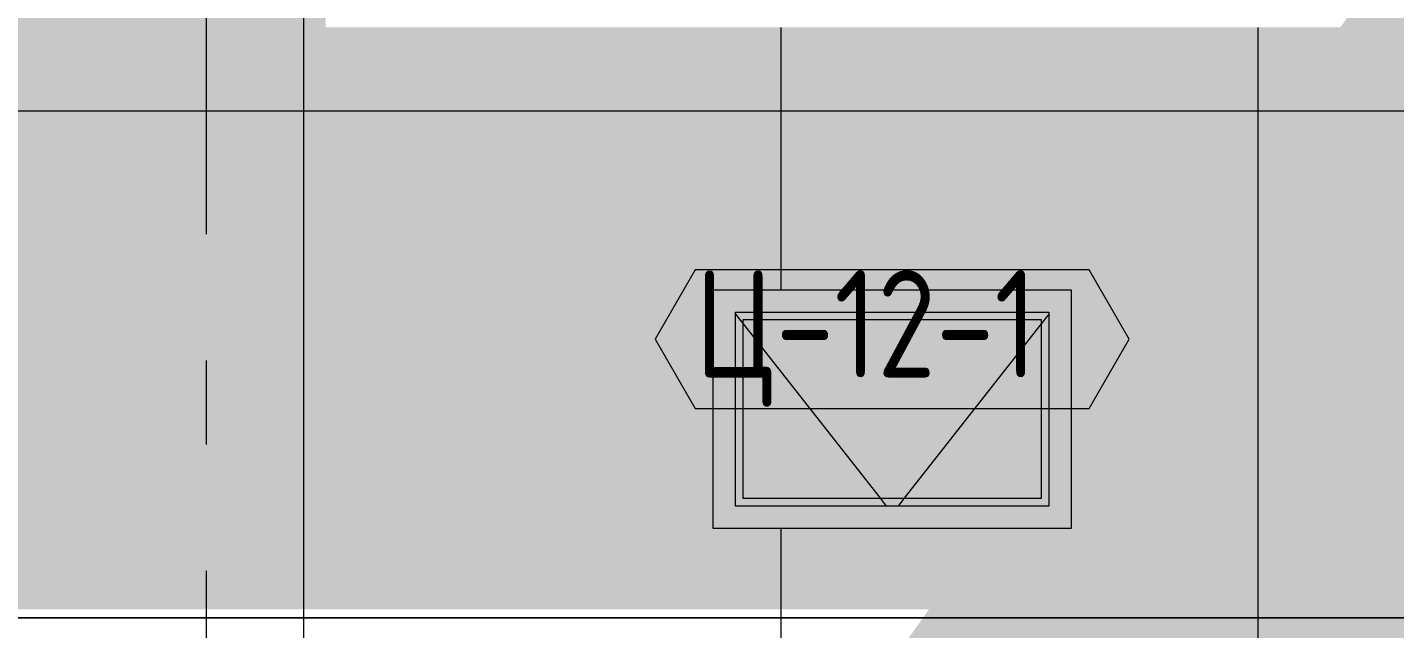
# Model space of a CAD drawing. Header units: millimetres. Extents: x 18162 to 7085488, y 72188 to 247925.
# Drawn here: x 5812409 to 5816994, y 103948 to 105964 of the extents above; entities that cross this region are included whole.
import ezdxf
from ezdxf.enums import TextEntityAlignment as Align

# ---------------------------------------------------------------- set-up
doc = ezdxf.new("R2010")
doc.units = ezdxf.units.MM
doc.header["$MEASUREMENT"] = 0
doc.linetypes.add('Double Dashed', pattern=[1093.611073, 529.166651, -211.666656, 141.111112, -211.666656])
for name, color, linetype in [('Archicad Windows', 7, 'Continuous'), ('Structural - Bearing', 7, 'Continuous'), ('Structural - Grid', 7, 'Continuous')]:
    doc.layers.add(name, color=color, linetype=linetype)
doc.styles.add('GENERATED_STYLE_3', font='', dxfattribs={"width": 0.8})
doc.styles.get('GENERATED_STYLE_3').set_extended_font_data('ISOCPEUR MON')
doc.dimstyles.new('GENERATED_STYLE__17', dxfattribs={"dimtxt": 440.00001, "dimasz": 228, "dimexe": 0.18, "dimexo": 29278.935859, "dimgap": 0, "dimtad": 1, "dimdec": 0, "dimzin": 0, "dimdsep": 46, "dimtxsty": 'GENERATED_STYLE_3', "dimblk": 'ARROWHEAD_2', "dimblk1": 'ARROWHEAD_2', "dimblk2": 'ARROWHEAD_2', "dimcen": 0.09, "dimclrd": 13, "dimclre": 13, "dimclrt": 13, "dimadec": 0, "dimazin": 0, "dimtfac": 1, "dimtdec": 4, "dimtmove": 0, "dimatfit": 3, "dimfxl": 1, "dimtolj": 1, "dimtzin": 0, "dimarcsym": 0})
doc.dimstyles.new('GENERATED_STYLE__18', dxfattribs={"dimtxt": 440.00001, "dimasz": 228, "dimexe": 0.18, "dimexo": 30998.935827, "dimgap": 0, "dimtad": 1, "dimdec": 0, "dimzin": 0, "dimdsep": 46, "dimtxsty": 'GENERATED_STYLE_3', "dimblk": 'ARROWHEAD_2', "dimblk1": 'ARROWHEAD_2', "dimblk2": 'ARROWHEAD_2', "dimcen": 0.09, "dimclrd": 13, "dimclre": 13, "dimclrt": 13, "dimadec": 0, "dimazin": 0, "dimtfac": 1, "dimtdec": 4, "dimtmove": 0, "dimatfit": 3, "dimfxl": 1, "dimtolj": 1, "dimtzin": 0, "dimarcsym": 0})
doc.dimstyles.new('GENERATED_STYLE__19', dxfattribs={"dimtxt": 440.00001, "dimasz": 228, "dimexe": 0.18, "dimexo": 31028.935828, "dimgap": 0, "dimtad": 1, "dimdec": 0, "dimzin": 0, "dimdsep": 46, "dimtxsty": 'GENERATED_STYLE_3', "dimblk": 'ARROWHEAD_2', "dimblk1": 'ARROWHEAD_2', "dimblk2": 'ARROWHEAD_2', "dimcen": 0.09, "dimclrd": 13, "dimclre": 13, "dimclrt": 13, "dimadec": 0, "dimazin": 0, "dimtfac": 1, "dimtdec": 4, "dimtmove": 0, "dimatfit": 3, "dimfxl": 1, "dimtolj": 1, "dimtzin": 0, "dimarcsym": 0})
doc.dimstyles.new('GENERATED_STYLE__30', dxfattribs={"dimtxt": 440.00001, "dimasz": 228, "dimexe": 0.18, "dimexo": 0.0625, "dimgap": 0, "dimtad": 1, "dimdec": 0, "dimzin": 0, "dimdsep": 46, "dimtxsty": 'GENERATED_STYLE_3', "dimblk": 'ARROWHEAD_2', "dimblk1": 'ARROWHEAD_2', "dimblk2": 'ARROWHEAD_2', "dimcen": 0.09, "dimclrd": 13, "dimclre": 13, "dimclrt": 13, "dimadec": 0, "dimazin": 0, "dimtfac": 1, "dimtdec": 4, "dimtmove": 0, "dimatfit": 3, "dimfxl": 1, "dimtolj": 1, "dimtzin": 0, "dimarcsym": 0})

# ---------------------------------------------------------------- blocks, each defined once
blk = doc.blocks.new('*X2293', base_point=(5785635.3, 106384.1))
at = {"layer": 'Structural - Bearing', "color": 8, "linetype": 'Continuous', "lineweight": 13}
for p, q in [((5813335.3, 106284.1), (5813335.3, 103984.1)), ((5814935.3, 105964.1), (5814935.3, 105084.1)), ((5816535.3, 105964.1), (5816535.3, 103984.1)), ((5811735.3, 105684.1), (5812835.3, 105684.1)), ((5812835.3, 105684.1), (5813335.3, 105684.1)), ((5813335.3, 105684.1), (5814435.3, 105684.1)), ((5814435.3, 105684.1), (5814935.3, 105684.1)), ((5814935.3, 105684.1), (5816035.3, 105684.1)), ((5816035.3, 105684.1), (5816535.3, 105684.1)), ((5816535.3, 105684.1), (5817635.3, 105684.1)), ((5814935.3, 104284.1), (5814935.3, 103984.1)), ((5811735.3, 103984.1), (5812835.3, 103984.1)), ((5812835.3, 103984.1), (5811735.3, 103984.1)), ((5813335.3, 103984.1), (5812835.3, 103984.1)), ((5812835.3, 103984.1), (5813335.3, 103984.1)), ((5813335.3, 103984.1), (5814435.3, 103984.1)), ((5813335.3, 103984.1), (5813335.3, 103384.1)), ((5814435.3, 103984.1), (5813335.3, 103984.1)), ((5814935.3, 103984.1), (5814435.3, 103984.1)), ((5814435.3, 103984.1), (5814935.3, 103984.1)), ((5814935.3, 103984.1), (5816035.3, 103984.1)), ((5814935.3, 103984.1), (5814935.3, 103384.1)), ((5816035.3, 103984.1), (5814935.3, 103984.1)), ((5816535.3, 103984.1), (5816035.3, 103984.1)), ((5816035.3, 103984.1), (5816535.3, 103984.1)), ((5816535.3, 103984.1), (5817635.3, 103984.1)), ((5816535.3, 103984.1), (5816535.3, 103384.1)), ((5817635.3, 103984.1), (5816535.3, 103984.1))]:
    blk.add_line(p, q, dxfattribs=at)
blk = doc.blocks.new('*D2589', base_point=(5785635.3, 106384.1))
at = {"color": 13, "linetype": 'Continuous', "lineweight": 13}
for p, q in [((5838478.4, 104284.1), (5838478.4, 105084.1)), ((5838703.4, 104284.1), (5837187.8, 104284.1)), ((5838478.4, 102734.1), (5838478.4, 104284.1)), ((5838703.4, 102734.1), (5837187.8, 102734.1)), ((5838478.4, 102587.4), (5838478.4, 102734.1))]:
    blk.add_line(p, q, dxfattribs=at)
at = {"color": 12, "linetype": 'Continuous', "lineweight": 35}
for p, q in [((5838328.4, 104370.7), (5838628.4, 104197.5)), ((5838328.4, 102820.7), (5838628.4, 102647.5))]:
    blk.add_line(p, q, dxfattribs=at)
at = {"color": 13, "lineweight": 13, "char_height": 440, "attachment_point": 7, "rotation": 90, "style": 'GENERATED_STYLE_3'}
for s, insert in [('\\A1;{\\pql;\\fISOCPEUR MON|b0|i0|c0|p0;\\W0.800000;800}', (5838518.1, 103459.7)), ('\\A1;{\\pql;\\fISOCPEUR MON|b0|i0|c0|p0;\\W0.800000;Хувьсах}', (5838649.8, 100855.8))]:
    blk.add_mtext(s, dxfattribs=dict(at, insert=insert))
blk = doc.blocks.new('ARROWHEAD_2')
at = {"color": 0, "linetype": 'Continuous', "lineweight": 0}
for p, q in [((-0.378, -0.655), (0.378, 0.655)), ((0, 0), (-1, 0))]:
    blk.add_line(p, q, dxfattribs=at)
blk = doc.blocks.new('*D2590', base_point=(5785635.3, 106384.1))
at = {"color": 12, "linetype": 'Continuous', "lineweight": 35}
for p, q in [((5838328.4, 105170.7), (5838628.4, 104997.5)), ((5838328.4, 104370.7), (5838628.4, 104197.5))]:
    blk.add_line(p, q, dxfattribs=at)
at = {"color": 13, "linetype": 'Continuous', "lineweight": 13}
blk.add_line((5838478.4, 104284.1), (5838478.4, 105084.1), dxfattribs=at)
blk = doc.blocks.new('*D2591', base_point=(5785635.3, 106384.1))
at = {"color": 13, "linetype": 'Continuous', "lineweight": 13}
for p, q in [((5838478.4, 105964.1), (5838478.4, 106334.1)), ((5838703.4, 105964.1), (5837187.8, 105964.1)), ((5838478.4, 105084.1), (5838478.4, 105964.1)), ((5838703.4, 105084.1), (5837187.8, 105084.1)), ((5838478.4, 104284.1), (5838478.4, 105084.1))]:
    blk.add_line(p, q, dxfattribs=at)
at = {"color": 12, "linetype": 'Continuous', "lineweight": 35}
for p, q in [((5838328.4, 106050.7), (5838628.4, 105877.5)), ((5838328.4, 105170.7), (5838628.4, 104997.5))]:
    blk.add_line(p, q, dxfattribs=at)
at = {"color": 13, "lineweight": 13, "insert": (5838012.1, 105155.2), "char_height": 440, "attachment_point": 7, "rotation": 90, "style": 'GENERATED_STYLE_3'}
blk.add_mtext('\\A1;{\\pql;\\fISOCPEUR MON|b0|i0|c0|p0;\\W0.800000;880}', dxfattribs=at)
blk = doc.blocks.new('*D2592', base_point=(5785635.3, 106384.1))
at = {"color": 12, "linetype": 'Continuous', "lineweight": 35}
for p, q in [((5838328.4, 106420.7), (5838628.4, 106247.5)), ((5838328.4, 106050.7), (5838628.4, 105877.5))]:
    blk.add_line(p, q, dxfattribs=at)
at = {"color": 13, "linetype": 'Continuous', "lineweight": 13}
for p, q in [((5838703.4, 106334.1), (5837187.8, 106334.1)), ((5838478.4, 105964.1), (5838478.4, 106334.1))]:
    blk.add_line(p, q, dxfattribs=at)
blk = doc.blocks.new('*D2646', base_point=(5785635.3, 106384.1))
at = {"color": 13, "linetype": 'Continuous', "lineweight": 13}
for p, q in [((5801482.5, 156834.1), (5801482.5, 156980.8)), ((5816658.8, 156834.1), (5801257.5, 156834.1)), ((5801482.5, 102734.1), (5801482.5, 156834.1)), ((5806188.8, 102734.1), (5801257.5, 102734.1)), ((5801482.5, 102587.4), (5801482.5, 102734.1))]:
    blk.add_line(p, q, dxfattribs=at)
at = {"color": 12, "linetype": 'Continuous', "lineweight": 35}
for p, q in [((5801632.5, 156747.5), (5801332.5, 156920.7)), ((5801332.5, 102820.7), (5801632.5, 102647.5))]:
    blk.add_line(p, q, dxfattribs=at)
at = {"color": 13, "lineweight": 13, "insert": (5801610.1, 129125.4), "char_height": 440, "attachment_point": 7, "rotation": 90, "style": 'GENERATED_STYLE_3'}
blk.add_mtext('\\A1;{\\pql;\\fISOCPEUR MON|b0|i0|c0|p0;\\W0.800000;54,100}', dxfattribs=at)
blk = doc.blocks.new('Label_190_3', base_point=(5815308.8, 104684.1))
at = {"color": 13, "linetype": 'Continuous', "lineweight": 13, "flags": 128}
blk.add_lwpolyline([(5814513.7, 104918.3), (5814647.8, 104686.1), (5815969.9, 104686.1), (5816104, 104918.3), (5815969.9, 105150.6), (5814647.8, 105150.6)], close=True, dxfattribs=at)
at = {"color": 13, "lineweight": 13, "insert": (5814647.8, 105149.9), "char_height": 360, "attachment_point": 1, "style": 'GENERATED_STYLE_3'}
blk.add_mtext('\\A1;{\\pql;\\pt0,253000;\\fISOCPEUR MON|b0|i0|c0|p0;\\W0.800000;Ц-12-1\\fISOCPEUR MON|b0|i0|c0|p0;\\W0.800000;\\A1{\\H.66x;\\S^  ;}\\fISOCPEUR MON|b0|i0|c0|p0;\\W0.800000;\\fISOCPEUR MON|b0|i0|c0|p0;\\W0.800000;\\A1{\\H.66x;\\S^  ;}\\fISOCPEUR MON|b0|i0|c0|p0;\\W0.800000; \\fISOCPEUR MON|b0|i0|c0|p0;\\W0.800000;\\fISOCPEUR MON|b0|i0|c0|p0;\\W0.800000;\\fISOCPEUR MON|b0|i0|c0|p0;\\W0.800000;\\fISOCPEUR MON|b0|i0|c0|p0;\\W0.800000;\\fISOCPEUR MON|b0|i0|c0|p0;\\W0.800000;\\fISOCPEUR MON|b0|i0|c0|p0;\\W0.800000;\\fISOCPEUR MON|b0|i0|c0|p0;\\W0.800000;\\fISOCPEUR MON|b0|i0|c0|p0;\\W0.800000;\\fISOCPEUR MON|b0|i0|c0|p0;\\W0.800000;\\fISOCPEUR MON|b0|i0|c0|p0;\\W0.800000;\\fISOCPEUR MON|b0|i0|c0|p0;\\W0.800000;\\fISOCPEUR MON|b0|i0|c0|p0;\\W0.800000;\\fISOCPEUR MON|b0|i0|c0|p0;\\W0.800000;\\fISOCPEUR MON|b0|i0|c0|p0;\\W0.800000;\\fISOCPEUR MON|b0|i0|c0|p0;\\W0.800000;\\fISOCPEUR MON|b0|i0|c0|p0;\\W0.800000;\\fISOCPEUR MON|b0|i0|c0|p0;\\W0.800000;\\fISOCPEUR MON|b0|i0|c0|p0;\\W0.800000;\\fISOCPEUR MON|b0|i0|c0|p0;\\W0.800000;\\fISOCPEUR MON|b0|i0|c0|p0;\\W0.800000;\\fISOCPEUR MON|b0|i0|c0|p0;\\W0.800000;\\fISOCPEUR MON|b0|i0|c0|p0;\\W0.800000;\\fISOCPEUR MON|b0|i0|c0|p0;\\W0.800000;\\fISOCPEUR MON|b0|i0|c0|p0;\\W0.800000;\\fISOCPEUR MON|b0|i0|c0|p0;\\W0.800000;\\fISOCPEUR MON|b0|i0|c0|p0;\\W0.800000;\\fISOCPEUR MON|b0|i0|c0|p0;\\W0.800000;\\fISOCPEUR MON|b0|i0|c0|p0;\\W0.800000;\\fISOCPEUR MON|b0|i0|c0|p0;\\W0.800000;\\fISOCPEUR MON|b0|i0|c0|p0;\\W0.800000;\\fISOCPEUR MON|b0|i0|c0|p0;\\W0.800000;\\fISOCPEUR MON|b0|i0|c0|p0;\\W0.800000;\\fISOCPEUR MON|b0|i0|c0|p0;\\W0.800000;\\fISOCPEUR MON|b0|i0|c0|p0;\\W0.800000;\\fISOCPEUR MON|b0|i0|c0|p0;\\W0.800000;\\fISOCPEUR MON|b0|i0|c0|p0;\\W0.800000;\\fISOCPEUR MON|b0|i0|c0|p0;\\W0.800000;\\fISOCPEUR MON|b0|i0|c0|p0;\\W0.800000;\\fISOCPEUR MON|b0|i0|c0|p0;\\W0.800000;\\fISOCPEUR MON|b0|i0|c0|p0;\\W0.800000;\\fISOCPEUR MON|b0|i0|c0|p0;\\W0.800000;\\fISOCPEUR MON|b0|i0|c0|p0;\\W0.800000;\\fISOCPEUR MON|b0|i0|c0|p0;\\W0.800000;}', dxfattribs=at)
blk = doc.blocks.new('Standard grid marker[375]_3', base_point=(5813008.8, 166384.1))
at = {"layer": 'Structural - Grid', "color": 13, "linetype": 'Double Dashed', "lineweight": 13, "ltscale": 2}
blk.add_line((5813008.8, 165384.1), (5813008.8, 100884.1), dxfattribs=at)
at = {"layer": 'Structural - Grid', "color": 13, "lineweight": 13, "style": 'GENERATED_STYLE_3'}
blk.add_attdef('AC_MarkerText_1', text='', height=500, rotation=360, dxfattribs=at).set_placement((5813008.8, 99534.1), align=Align.TOP_CENTER)

msp = doc.modelspace()

# ---------------------------------------------------------------- hatches: boundary and pattern name
at = {"layer": 'Archicad Windows', "linetype": 'Continuous', "lineweight": 0}
for points in [[(5815908.8, 105009.1), (5815908.8, 105084.1), (5814708.8, 105084.1), (5814708.8, 105009.1), (5814783.8, 105009.1), (5815833.8, 105009.1)], [(5814783.8, 105009.1), (5814708.8, 105009.1), (5814708.8, 104359.1), (5814783.8, 104359.1)], [(5815833.8, 105009.1), (5814783.8, 105009.1), (5814783.8, 104984.1), (5814808.8, 104984.1), (5815808.8, 104984.1), (5815833.8, 104984.1)], [(5815833.8, 105009.1), (5815833.8, 104359.1), (5815908.8, 104359.1), (5815908.8, 105009.1)], [(5814783.8, 104984.1), (5814783.8, 104384.1), (5814808.8, 104384.1), (5814808.8, 104984.1)], [(5814808.8, 104984.1), (5814808.8, 104384.1), (5815808.8, 104384.1), (5815808.8, 104984.1)], [(5815833.8, 104984.1), (5815808.8, 104984.1), (5815808.8, 104384.1), (5815833.8, 104384.1)], [(5814708.8, 104359.1), (5814708.8, 104284.1), (5815908.8, 104284.1), (5815908.8, 104359.1), (5815833.8, 104359.1), (5814783.8, 104359.1)], [(5814783.8, 104359.1), (5815833.8, 104359.1), (5815833.8, 104384.1), (5815808.8, 104384.1), (5814808.8, 104384.1), (5814783.8, 104384.1)]]:
    msp.add_hatch(color=49, dxfattribs=at).paths.add_polyline_path(points)
at = {"layer": 'Structural - Bearing', "linetype": 'Continuous', "lineweight": 0}
msp.add_hatch(color=49, dxfattribs=at).paths.add_polyline_path([(5817073.5, 106334.1), (5816811.8, 105964.1), (5817108.8, 105964.1), (5817108.8, 106334.1)])
h = msp.add_hatch(color=49, dxfattribs=at)
h.paths.add_polyline_path([(5813408.8, 106284.1), (5806308.8, 106284.1), (5806308.8, 106241.6), (5812146.4, 106241.6), (5812146.4, 105084.1), (5812208.8, 105084.1), (5812208.8, 104284.1), (5812028.8, 104284.1), (5812028.8, 104012.4), (5815431.8, 104012.4), (5815003.8, 103407.1), (5815003.8, 103397.1), (5814995.9, 103385.9), (5814988.8, 103385.9), (5814978.8, 103371.8), (5814978.8, 103361.8), (5814970.9, 103350.6), (5814963.8, 103350.6), (5814953.8, 103336.4), (5814953.8, 103326.4), (5814938.8, 103305.2), (5814938.8, 103290.2), (5814953.8, 103290.2), (5814953.8, 103186.4), (5814703.8, 102832.9), (5814703.8, 102822.9), (5814695.9, 102811.7), (5814688.8, 102811.7), (5814678.8, 102797.5), (5814678.8, 102787.5), (5814670.9, 102776.3), (5814663.8, 102776.3), (5814653.8, 102762.2), (5814653.8, 102752.2), (5814638.8, 102731), (5814638.8, 102716), (5814653.8, 102716), (5814653.8, 102612.2), (5814663.9, 102612.2), (5814663.9, 102601.5), (5817345.1, 102601.5), (5817338.8, 102591), (5817338.8, 102384.8), (5818538.8, 102384.8), (5819667.4, 104263), (5819738.8, 104263), (5820185.8, 104895.1), (5820238.8, 104895.1), (5820933.8, 105877.9), (5819808.8, 105877.9), (5819808.8, 106059.1), (5817108.8, 106059.1), (5817108.8, 105964.1), (5813408.8, 105964.1)])
h.paths.add_polyline_path([(5814708.8, 104284.1), (5814708.8, 105084.1), (5815908.8, 105084.1), (5815908.8, 104284.1)], flags=0)

# ---------------------------------------------------------------- linework, layer by layer
at = {"layer": 'Archicad Windows', "color": 7, "linetype": 'Continuous', "lineweight": 13}
for p, q in [((5814708.8, 104284.1), (5814708.8, 105084.1)), ((5814708.8, 105084.1), (5815908.8, 105084.1)), ((5815908.8, 105084.1), (5815908.8, 104284.1)), ((5815908.8, 104284.1), (5814708.8, 104284.1))]:
    msp.add_line(p, q, dxfattribs=at)
at = {"layer": 'Archicad Windows', "color": 7, "linetype": 'Continuous', "lineweight": 9}
for p, q in [((5814783.8, 104359.1), (5814783.8, 105009.1)), ((5814783.8, 105009.1), (5815833.8, 105009.1)), ((5814783.8, 105002.2), (5814808.8, 104970.4)), ((5815833.8, 105002.2), (5815808.8, 104970.4)), ((5815833.8, 105009.1), (5815833.8, 104359.1)), ((5814808.8, 104384.1), (5814808.8, 104984.1)), ((5814808.8, 104984.1), (5815808.8, 104984.1)), ((5814808.8, 104970.4), (5815269.5, 104384.1)), ((5815808.8, 104970.4), (5815348.1, 104384.1)), ((5815808.8, 104984.1), (5815808.8, 104384.1)), ((5815833.8, 104359.1), (5814783.8, 104359.1)), ((5815808.8, 104384.1), (5814808.8, 104384.1)), ((5815269.5, 104384.1), (5815289.2, 104359.1)), ((5815348.1, 104384.1), (5815328.5, 104359.1))]:
    msp.add_line(p, q, dxfattribs=at)

# ---------------------------------------------------------------- block references
at = {"color": 12, "linetype": 'Continuous', "lineweight": 13}
msp.add_blockref('Label_190_3', (5815308.8, 104684.1), dxfattribs=at)
at = {"layer": 'Structural - Bearing', "lineweight": 0}
msp.add_blockref('*X2293', (5785635.3, 106384.1), dxfattribs=at)
at = {"layer": 'Structural - Grid', "color": 13, "linetype": 'Continuous', "lineweight": 13}
msp.add_blockref('Standard grid marker[375]_3', (5813008.8, 166384.1), dxfattribs=at)

# ---------------------------------------------------------------- dimensions: what is measured, and where the dimension line sits
at = {"color": 13, "linetype": 'Continuous', "lineweight": 13}
for base, p1, p2, dimstyle, picture, middle in [((5801482.5, 156834.1), (5806188.8, 102734.1), (5816658.8, 156834.1), 'GENERATED_STYLE__30', '*D2646', (5801174.5, 130029.9)), ((5838478.4, 106334.1), (5805498.8, 105964.1), (5805483.8, 106334.1), 'GENERATED_STYLE__19', '*D2592', (5838170.4, 106923)), ((5838478.4, 105964.1), (5807908.8, 105084.1), (5805498.8, 105964.1), 'GENERATED_STYLE__18', '*D2591', (5837664.4, 105657.5)), ((5838478.4, 105084.1), (5807908.8, 104284.1), (5807908.8, 105084.1), 'GENERATED_STYLE__17', '*D2590', (5838170.4, 103961.9))]:
    dim = msp.add_linear_dim(base=base, p1=p1, p2=p2, angle=90, dimstyle=dimstyle, dxfattribs=at)
    dim.commit()
    dim.dimension.update_dxf_attribs({"geometry": picture, "text_midpoint": middle, "dimtype": 160, "text_rotation": 90})
dim = msp.add_linear_dim(base=(5838478.4, 104284.1), p1=(5805571, 102734.1), p2=(5807908.8, 104284.1), angle=90, text='Хувьсах', dimstyle='GENERATED_STYLE__17', dxfattribs=at)
dim.commit()
dim.dimension.update_dxf_attribs({"geometry": '*D2589', "text_midpoint": (5838170.4, 101954.4), "dimtype": 160, "text_rotation": 90})

doc.saveas('drawing.dxf')
